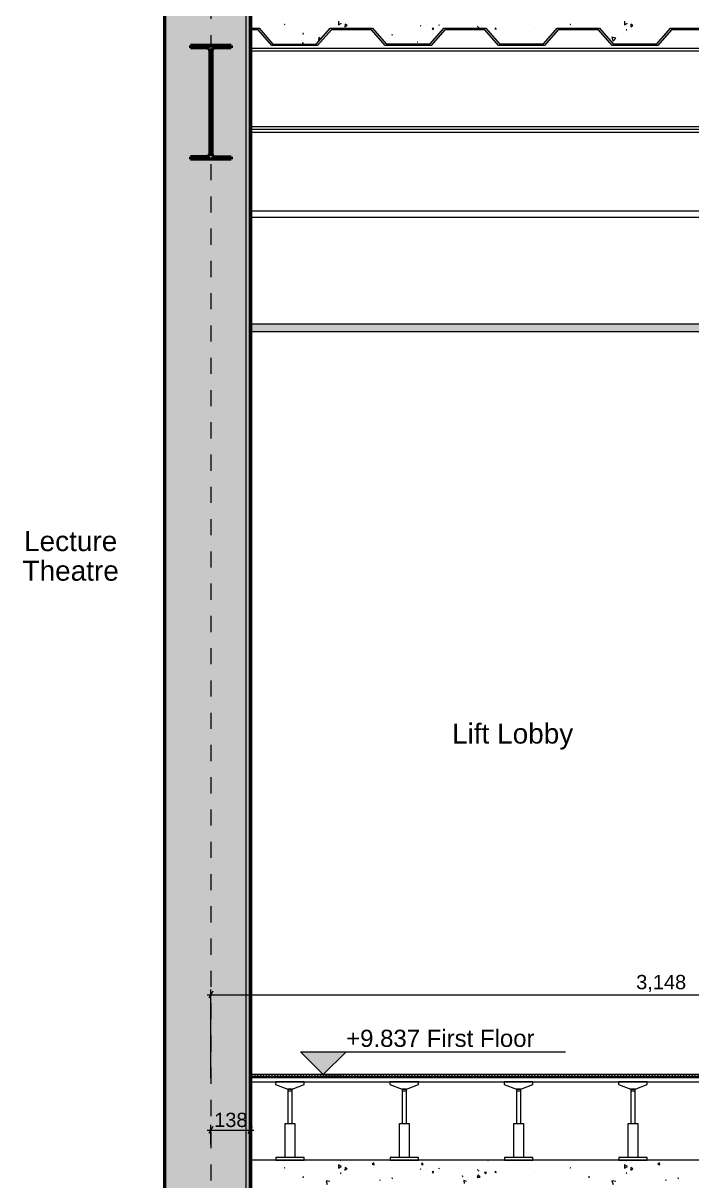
# Model space of a CAD drawing. Header units: millimetres. Extents: x -54677 to 188015, y -4000 to 32873.
# Drawn here: x -20511 to -18172, y 3678 to 7728 of the extents above; entities that cross this region are included whole.
import ezdxf

# ---------------------------------------------------------------- set-up
doc = ezdxf.new("R2010")
doc.units = ezdxf.units.MM
doc.header["$MEASUREMENT"] = 0
doc.linetypes.add('Dashed', pattern=[112.888889, 56.444445, -56.444445])
for name, color, linetype, lineweight in [('0_Pen_No__101', 252, 'Continuous', 15), ('A-20-M_Ceiling_Pen_No__1', 7, 'Continuous', 13), ('A-30-M_Stair_Pen_No__146', 8, 'Continuous', 0), ('A-30-M_Stair_Pen_No__191', 7, 'Continuous', 5), ('A-95-P_Text_1_50_GA_Pen_No__4', 7, 'Continuous', 20), ('New_A-30-M_Stair_Pen_No__191', 7, 'Continuous', 5), ('New_A-95-D_1_20_Pen_No__1', 7, 'Continuous', 13), ('New_A-95-D_Stair_Detail.Dim_Pen_No__4', 7, 'Continuous', 20), ('New_S-280-M_STRUCT_FRAME.IFC Import_Pen_No__160', 5, 'Continuous', 200), ('New_S-280-M_STRUCT_FRAME.IFC Import_Pen_No__90', 8, 'Continuous', 20)]:
    doc.layers.add(name, color=color, linetype=linetype, lineweight=lineweight)
for name, color, linetype, lineweight, true_color in [('0_Pen_No__61', 7, 'Continuous', 20, 0x6a6a6a), ('A-20-M_Ceiling_Pen_No__107', 7, 'Continuous', 15, 0xa6a6a6), ('A-20-M_Ceiling_Pen_No__241', 7, 'Continuous', 13, 0xc30c20), ('A-30-M_Stair_Pen_No__107', 7, 'Continuous', 15, 0xa6a6a6), ('A-30-M_Stair_Pen_No__145', 7, 'Continuous', 0, 0xa6a6a6), ('New_A-25-M_Wall_Int_Pen_No__27', 7, 'Continuous', 50, 0x2a2a2a), ('New_A-25-M_Wall_Int_Pen_No__81', 7, 'Continuous', 20, 0x6a6a6a), ('New_A-30-M_Stair_Pen_No__145', 7, 'Continuous', 0, 0xa6a6a6)]:
    doc.layers.add(name, color=color, linetype=linetype, lineweight=lineweight, true_color=true_color)
doc.layers.add('New_A-95-D_1_20', color=7, linetype='Continuous')
doc.layers.add('New_A-95-D_Stair_Detail.Dim', color=7, linetype='Continuous')
doc.styles.add('GENERATED_STYLE_1', font='')
doc.styles.add('GENERATED_STYLE_2', font='')
doc.styles.get('GENERATED_STYLE_1').set_extended_font_data('Arial')
doc.styles.get('GENERATED_STYLE_2').set_extended_font_data('Swis721 BT')
doc.dimstyles.new('GENERATED_STYLE__1', dxfattribs={"dimtxt": 50, "dimasz": 19, "dimexe": 0.18, "dimexo": 50, "dimgap": 0.09, "dimtad": 1, "dimtih": 1, "dimtoh": 1, "dimdec": 0, "dimzin": 0, "dimdsep": 46, "dimtxsty": 'GENERATED_STYLE_1', "dimblk": 'ARROWHEAD_2', "dimblk1": 'ARROWHEAD_2', "dimblk2": 'ARROWHEAD_2', "dimcen": 0.09, "dimclrd": 7, "dimclre": 7, "dimclrt": 7, "dimadec": 0, "dimazin": 0, "dimtfac": 1, "dimtdec": 4, "dimtmove": 0, "dimatfit": 3, "dimfxl": 1, "dimtolj": 1, "dimtzin": 0, "dimarcsym": 0})
pattern_1 = [(0, (0, 0), (0, 3), [0, -3])]

# ---------------------------------------------------------------- blocks, each defined once
blk = doc.blocks.new('*X6')
at = {"layer": '0_Pen_No__101', "linetype": 'Continuous'}
for p, q in [((-19597.2, 7723.3), (-19596.7, 7722.4)), ((-19596.2, 7723.3), (-19597.2, 7723.3)), ((-19596.7, 7722.4), (-19596.2, 7723.3)), ((-19407.7, 7734.6), (-19408, 7722.4)), ((-19408, 7722.4), (-19397.4, 7728.2)), ((-19385.1, 7724.6), (-19385.4, 7715.9)), ((-19385.4, 7715.9), (-19377.7, 7720)), ((-19377.7, 7720), (-19385.1, 7724.6)), ((-19119.7, 7719.9), (-19120.9, 7719.3)), ((-19120.9, 7719.3), (-19119.9, 7718.6)), ((-19119.9, 7718.6), (-19119.7, 7719.9)), ((-19098.5, 7719.2), (-19098.9, 7719.4)), ((-19098.9, 7719.4), (-19098.8, 7719)), ((-19098.8, 7719), (-19098.5, 7719.2)), ((-19075.2, 7710.5), (-19080.7, 7709.6)), ((-19080.7, 7709.6), (-19077.2, 7705.4)), ((-19077.2, 7705.4), (-19075.2, 7710.5)), ((-19056.7, 7722.6), (-19057.4, 7720.8)), ((-19057.4, 7720.8), (-19055.5, 7721.1)), ((-19055.5, 7721.1), (-19056.7, 7722.6)), ((-18921.3, 7717.6), (-18921.8, 7716.6)), ((-18921.8, 7716.6), (-18920.7, 7716.7)), ((-18920.7, 7716.7), (-18921.3, 7717.6)), ((-18917, 7714), (-18917.8, 7713.2)), ((-18917.8, 7713.2), (-18916.7, 7712.9)), ((-18916.7, 7712.9), (-18917, 7714)), ((-18857.6, 7711.5), (-18861.1, 7708.5)), ((-18861.1, 7708.5), (-18856.8, 7707)), ((-18856.8, 7707), (-18857.6, 7711.5)), ((-18723.5, 7709.8), (-18723.2, 7709.3)), ((-18722.9, 7709.8), (-18723.5, 7709.8)), ((-18723.2, 7709.3), (-18722.9, 7709.8)), ((-18597.2, 7723.3), (-18596.7, 7722.4)), ((-18596.2, 7723.3), (-18597.2, 7723.3)), ((-18596.7, 7722.4), (-18596.2, 7723.3)), ((-18407.7, 7734.6), (-18408, 7722.4)), ((-18408, 7722.4), (-18397.4, 7728.2)), ((-18401.3, 7705.4), (-18400.5, 7703.4)), ((-18399.2, 7705.1), (-18401.3, 7705.4)), ((-18400.5, 7703.4), (-18399.2, 7705.1)), ((-18385.1, 7724.6), (-18385.4, 7715.9)), ((-18385.4, 7715.9), (-18377.7, 7720)), ((-18377.7, 7720), (-18385.1, 7724.6)), ((-19533.9, 7659.3), (-19534.3, 7655.3)), ((-19530.3, 7656.6), (-19533.9, 7659.3)), ((-19530.1, 7692.2), (-19533.3, 7692.5)), ((-19533.3, 7692.5), (-19531.9, 7689.6)), ((-19533.3, 7655.3), (-19530.3, 7656.6)), ((-19531.9, 7689.6), (-19530.1, 7692.2)), ((-19477.2, 7677.8), (-19478.3, 7666)), ((-19478.3, 7666), (-19473.2, 7668.3)), ((-19469.7, 7672.4), (-19477.2, 7677.8)), ((-19262.1, 7680.9), (-19263.1, 7680.6)), ((-19262.4, 7679.8), (-19262.1, 7680.9)), ((-19220.1, 7689.1), (-19221.3, 7687.1)), ((-19221.3, 7687.1), (-19218.9, 7687)), ((-19218.9, 7687), (-19220.1, 7689.1)), ((-19131, 7663.3), (-19131.1, 7663.3)), ((-19131.1, 7663.3), (-19131, 7663.2)), ((-19131, 7663.2), (-19131, 7663.3)), ((-18857.2, 7671.2), (-18857.5, 7670.6)), ((-18855.6, 7668.8), (-18857.2, 7671.2)), ((-18856, 7668.8), (-18855.6, 7668.8)), ((-18451.7, 7678.7), (-18447.2, 7665.3)), ((-18437.8, 7675.9), (-18451.7, 7678.7)), ((-18447.2, 7665.3), (-18437.8, 7675.9)), ((-18288.1, 7670.1), (-18288.7, 7670.3)), ((-18288.7, 7670.3), (-18288.6, 7669.7)), ((-18288.6, 7669.7), (-18288.1, 7670.1))]:
    blk.add_line(p, q, dxfattribs=at)
blk = doc.blocks.new('Fill_3_1', base_point=(0, 0))
at = {"layer": '0_Pen_No__101', "color": 8, "linetype": 'Continuous', "lineweight": 15}
for p, q in [((-19716.2, 7800.3), (-19716.2, 7710.3)), ((-19716.2, 7710.3), (-19685.9, 7710.3)), ((-19685.9, 7710.3), (-19637.8, 7655.2)), ((-19484.6, 7655.3), (-19436.6, 7710.3)), ((-19436.6, 7710.3), (-19289, 7710.3)), ((-19289, 7710.3), (-19241, 7655.3)), ((-19087.8, 7655.3), (-19039.7, 7710.3)), ((-19039.7, 7710.3), (-18892.2, 7710.3)), ((-18892.2, 7710.3), (-18844.1, 7655.2)), ((-18690.9, 7655.3), (-18642.9, 7710.3)), ((-18642.9, 7710.3), (-18495.4, 7710.3)), ((-18495.4, 7710.3), (-18447.3, 7655.3)), ((-18294.1, 7655.3), (-18246, 7710.3)), ((-18246, 7710.3), (-18098.5, 7710.3)), ((-19637.8, 7655.2), (-19484.6, 7655.3)), ((-19241, 7655.3), (-19241, 7655.3)), ((-19241, 7655.3), (-19087.8, 7655.3)), ((-18844.1, 7655.2), (-18690.9, 7655.3)), ((-18447.3, 7655.3), (-18294.1, 7655.3))]:
    blk.add_line(p, q, dxfattribs=at)
at = {"layer": '0_Pen_No__101', "linetype": 'Continuous'}
blk.add_blockref('*X6', (0, 0), dxfattribs=at)
blk = doc.blocks.new('*X8')
at = {"layer": '0_Pen_No__101', "linetype": 'Continuous'}
for p, q in [((-19615.8, 3750.3), (-19616.2, 3750.2)), ((-19616.2, 3750.2), (-19615.8, 3749.8)), ((-19615.8, 3749.8), (-19615.7, 3750.3)), ((-19407.7, 3734.6), (-19408, 3722.4)), ((-19408, 3722.4), (-19397.4, 3728.2)), ((-19397.4, 3728.2), (-19407.7, 3734.6)), ((-19401.8, 3750.3), (-19402, 3749.8)), ((-19402, 3749.8), (-19400.6, 3749.9)), ((-19400.6, 3749.9), (-19400.9, 3750.3)), ((-19284.7, 3740.8), (-19290.3, 3736.4)), ((-19290.3, 3736.4), (-19283.7, 3733.8)), ((-19283.7, 3733.8), (-19284.7, 3740.8)), ((-19114.9, 3741.3), (-19118.2, 3735.8)), ((-19118.2, 3735.8), (-19111.7, 3735.7)), ((-19111.7, 3735.7), (-19114.9, 3741.3)), ((-18884.9, 3749.8), (-18885, 3749.7)), ((-18885, 3749.7), (-18884.9, 3749.7)), ((-18884.9, 3749.7), (-18884.9, 3749.8)), ((-18615.8, 3750.3), (-18616.2, 3750.2)), ((-18616.2, 3750.2), (-18615.8, 3749.8)), ((-18615.8, 3749.8), (-18615.7, 3750.3)), ((-18407.7, 3734.6), (-18408, 3722.4)), ((-18408, 3722.4), (-18397.4, 3728.2)), ((-18397.4, 3728.2), (-18407.7, 3734.6)), ((-18401.8, 3750.3), (-18402, 3749.8)), ((-18402, 3749.8), (-18400.6, 3749.9)), ((-18400.6, 3749.9), (-18400.9, 3750.3)), ((-18284.7, 3740.8), (-18290.3, 3736.4)), ((-18290.3, 3736.4), (-18283.7, 3733.8)), ((-18283.7, 3733.8), (-18284.7, 3740.8)), ((-19597.2, 3723.3), (-19596.7, 3722.4)), ((-19596.2, 3723.3), (-19597.2, 3723.3)), ((-19596.7, 3722.4), (-19596.2, 3723.3)), ((-19530.1, 3692.2), (-19533.3, 3692.5)), ((-19533.3, 3692.5), (-19531.9, 3689.6)), ((-19531.9, 3689.6), (-19530.1, 3692.2)), ((-19401.3, 3705.4), (-19400.5, 3703.4)), ((-19399.2, 3705.1), (-19401.3, 3705.4)), ((-19400.5, 3703.4), (-19399.2, 3705.1)), ((-19385.1, 3724.6), (-19385.4, 3715.9)), ((-19385.4, 3715.9), (-19377.7, 3720)), ((-19377.7, 3720), (-19385.1, 3724.6)), ((-19220.1, 3689.1), (-19221.3, 3687.1)), ((-19221.3, 3687.1), (-19218.9, 3687)), ((-19218.9, 3687), (-19220.1, 3689.1)), ((-19119.7, 3719.9), (-19120.9, 3719.3)), ((-19120.9, 3719.3), (-19119.9, 3718.6)), ((-19119.9, 3718.6), (-19119.7, 3719.9)), ((-19098.5, 3719.2), (-19098.9, 3719.4)), ((-19098.9, 3719.4), (-19098.8, 3719)), ((-19098.8, 3719), (-19098.5, 3719.2)), ((-19075.2, 3710.5), (-19080.7, 3709.6)), ((-19080.7, 3709.6), (-19077.2, 3705.4)), ((-19077.2, 3705.4), (-19075.2, 3710.5)), ((-19056.7, 3722.6), (-19057.4, 3720.8)), ((-19057.4, 3720.8), (-19055.5, 3721.1)), ((-19055.5, 3721.1), (-19056.7, 3722.6)), ((-18974.1, 3695.8), (-18975.5, 3694.3)), ((-18975.5, 3694.3), (-18973.4, 3693.9)), ((-18973.4, 3693.9), (-18974.1, 3695.8)), ((-18918.8, 3699.4), (-18923.4, 3689.6)), ((-18923.4, 3689.6), (-18912.7, 3690.6)), ((-18921.3, 3717.6), (-18921.8, 3716.6)), ((-18921.8, 3716.6), (-18920.7, 3716.7)), ((-18920.7, 3716.7), (-18921.3, 3717.6)), ((-18912.7, 3690.6), (-18918.8, 3699.4)), ((-18917, 3714), (-18917.8, 3713.2)), ((-18917.8, 3713.2), (-18916.7, 3712.9)), ((-18916.7, 3712.9), (-18917, 3714)), ((-18890.8, 3708), (-18897.2, 3708)), ((-18897.2, 3708), (-18894, 3702.5)), ((-18894, 3702.5), (-18890.8, 3708)), ((-18857.6, 3711.5), (-18861.1, 3708.5)), ((-18861.1, 3708.5), (-18856.8, 3707)), ((-18856.8, 3707), (-18857.6, 3711.5)), ((-18723.5, 3709.8), (-18723.2, 3709.3)), ((-18722.9, 3709.8), (-18723.5, 3709.8)), ((-18723.2, 3709.3), (-18722.9, 3709.8)), ((-18597.2, 3723.3), (-18596.7, 3722.4)), ((-18596.2, 3723.3), (-18597.2, 3723.3)), ((-18596.7, 3722.4), (-18596.2, 3723.3)), ((-18530.1, 3692.2), (-18533.3, 3692.5)), ((-18533.3, 3692.5), (-18531.9, 3689.6)), ((-18531.9, 3689.6), (-18530.1, 3692.2)), ((-18401.3, 3705.4), (-18400.5, 3703.4)), ((-18399.2, 3705.1), (-18401.3, 3705.4)), ((-18400.5, 3703.4), (-18399.2, 3705.1)), ((-18385.1, 3724.6), (-18385.4, 3715.9)), ((-18385.4, 3715.9), (-18377.7, 3720)), ((-18377.7, 3720), (-18385.1, 3724.6)), ((-18220.1, 3689.1), (-18221.3, 3687.1)), ((-18221.3, 3687.1), (-18218.9, 3687)), ((-18218.9, 3687), (-18220.1, 3689.1)), ((-19451.7, 3678.7), (-19447.2, 3665.3)), ((-19437.8, 3675.9), (-19451.7, 3678.7)), ((-19262.1, 3680.9), (-19263.6, 3680.5)), ((-19263.6, 3680.5), (-19262.5, 3679.4)), ((-19262.5, 3679.4), (-19262.1, 3680.9)), ((-18959.7, 3675.5), (-18970, 3679.3)), ((-18970, 3679.3), (-18968.2, 3668.5)), ((-18451.7, 3678.7), (-18447.2, 3665.3)), ((-18437.8, 3675.9), (-18451.7, 3678.7)), ((-18262.1, 3680.9), (-18263.6, 3680.5)), ((-18263.6, 3680.5), (-18262.5, 3679.4)), ((-18262.5, 3679.4), (-18262.1, 3680.9))]:
    blk.add_line(p, q, dxfattribs=at)
blk = doc.blocks.new('Fill_4_1', base_point=(0, 0))
at = {"layer": '0_Pen_No__101', "color": 8, "linetype": 'Continuous', "lineweight": 15}
for p, q in [((-19241, 3750.3), (-19716.2, 3750.3)), ((-19716.2, 3750.3), (-19716.2, 3660.3)), ((-18050.5, 3750.3), (-19241, 3750.3))]:
    blk.add_line(p, q, dxfattribs=at)
at = {"layer": '0_Pen_No__101', "linetype": 'Continuous'}
blk.add_blockref('*X8', (0, 0), dxfattribs=at)
blk = doc.blocks.new('*D37')
at = {"layer": 'New_A-95-D_1_20_Pen_No__1', "linetype": 'Continuous'}
for p, q in [((-19867, 3855.8), (-19854.8, 3855.8)), ((-19847.5, 3868.3), (-19862, 3843.3)), ((-19854.8, 3805.8), (-19854.8, 3874.5)), ((-19854.8, 3855.8), (-19716.6, 3855.8)), ((-19723.8, 3843.3), (-19709.4, 3868.3)), ((-19716.6, 3800), (-19716.6, 3874.5)), ((-19716.6, 3855.8), (-19704.4, 3855.8))]:
    blk.add_line(p, q, dxfattribs=at)
at = {"layer": 'New_A-95-D_1_20_Pen_No__1', "insert": (-19842.9, 3865.8), "char_height": 50, "attachment_point": 7, "style": 'GENERATED_STYLE_1'}
blk.add_mtext('\\A1;{\\fArial|b0|i0|c0|p34;138}', dxfattribs=at)
blk = doc.blocks.new('ARROWHEAD_2')
at = {"color": 0, "linetype": 'Continuous', "lineweight": 0}
for p, q in [((0, 0), (-1, 0)), ((-0.38, -0.66), (0.38, 0.66))]:
    blk.add_line(p, q, dxfattribs=at)
blk = doc.blocks.new('*D38')
at = {"layer": 'New_A-95-D_1_20_Pen_No__1', "linetype": 'Continuous'}
for p, q in [((-19847.5, 4341.8), (-19862, 4316.8)), ((-19854.8, 4037.7), (-19854.8, 4348.1)), ((-16713.9, 4316.8), (-16699.5, 4341.8)), ((-16706.7, 3800.3), (-16706.7, 4348.1)), ((-19867, 4329.3), (-19854.8, 4329.3)), ((-19854.8, 4329.3), (-16706.7, 4329.3)), ((-16706.7, 4329.3), (-16694.5, 4329.3))]:
    blk.add_line(p, q, dxfattribs=at)
at = {"layer": 'New_A-95-D_1_20_Pen_No__1', "insert": (-18366.5, 4339.3), "char_height": 50, "attachment_point": 7, "style": 'GENERATED_STYLE_1'}
blk.add_mtext('\\A1;{\\fArial|b0|i0|c0|p34;3,148}', dxfattribs=at)
blk = doc.blocks.new('Dimension_2_1', base_point=(-19461.3, 4050))
at = {"layer": 'New_A-95-D_Stair_Detail.Dim', "linetype": 'Continuous', "lineweight": 0, "true_color": 0x000000}
blk.add_hatch(color=178, dxfattribs=at).paths.add_polyline_path([(-19461.3, 4050), (-19381.3, 4130), (-19541.3, 4130)])
at = {"layer": 'New_A-95-D_Stair_Detail.Dim_Pen_No__4', "linetype": 'Continuous'}
for p, q in [((-19461.3, 4050), (-19541.3, 4130)), ((-19541.3, 4130), (-19381.3, 4130)), ((-19381.3, 4130), (-19461.3, 4050)), ((-19381.3, 4130), (-18614.2, 4130)), ((-19461.3, 4050), (-19521.3, 4050)), ((-19461.3, 4050), (-19401.3, 4050))]:
    blk.add_line(p, q, dxfattribs=at)
at = {"layer": 'New_A-95-D_Stair_Detail.Dim_Pen_No__4', "insert": (-19381.3, 4146), "char_height": 60, "attachment_point": 7, "style": 'GENERATED_STYLE_1'}
blk.add_mtext('\\A1;{\\fArial|b0|i0|c0|p34;+9.837 First Floor}', dxfattribs=at)

msp = doc.modelspace()

# ---------------------------------------------------------------- hatches: boundary and pattern name
at = {"layer": 'A-20-M_Ceiling_Pen_No__107', "linetype": 'Continuous'}
h = msp.add_hatch(dxfattribs=at)
h.set_pattern_fill('Gypsum_PB_0001', color=256, style=0, pattern_type=2)
h.set_pattern_definition(pattern_1)
h.paths.add_polyline_path([(-19716.2, 6650), (-16696.7, 6650), (-16696.7, 6675), (-19716.2, 6675)])
at = {"layer": 'A-30-M_Stair_Pen_No__107', "linetype": 'Continuous'}
h = msp.add_hatch(dxfattribs=at)
h.set_pattern_fill('Gypsum_PB_0001', color=256, style=0, pattern_type=2)
h.set_pattern_definition(pattern_1)
h.paths.add_polyline_path([(-19732.3, 11700), (-19732.3, 0), (-19716.8, 0), (-19716.8, 11700)])
at = {"layer": 'A-30-M_Stair_Pen_No__145', "linetype": 'Continuous'}
h = msp.add_hatch(dxfattribs=at)
h.set_pattern_fill('Floor_Finish_0001', color=256, style=0, pattern_type=2)
h.set_pattern_definition([(90, (0, 0), (-10, 0), [])])
h.paths.add_polyline_path([(-19716.2, 4044.8), (-16696.7, 4044.8), (-16696.7, 4050.3), (-19716.2, 4050.3)])
at = {"layer": 'A-30-M_Stair_Pen_No__146', "linetype": 'Continuous'}
msp.add_hatch(color=256, dxfattribs=at).paths.add_polyline_path([(-19716.2, 7705.1), (-19716.2, 7710.3), (-19685.9, 7710.3), (-19637.8, 7655.2), (-19484.6, 7655.3), (-19436.6, 7710.3), (-19289, 7710.3), (-19241, 7655.3), (-19087.8, 7655.3), (-19039.7, 7710.3), (-18892.2, 7710.3), (-18844.1, 7655.3), (-18760.1, 7655.3), (-18690.9, 7655.3), (-18642.9, 7710.3), (-18495.4, 7710.3), (-18447.3, 7655.3), (-18322.9, 7655.3), (-18294.1, 7655.3), (-18246, 7710.3), (-18098.5, 7710.3), (-18050.5, 7655.3), (-17897.3, 7655.3), (-17849.2, 7710.3), (-17701.7, 7710.3), (-17653.6, 7655.3), (-17569.6, 7655.3), (-17500.4, 7655.3), (-17452.4, 7710.3), (-17304.8, 7710.3), (-17256.8, 7655.3), (-17103.6, 7655.3), (-17055.5, 7710.3), (-16908, 7710.3), (-16859.9, 7655.3), (-16706.7, 7655.2), (-16706.7, 7650), (-16863.5, 7650), (-16911.5, 7705), (-17052, 7705), (-17100, 7650.1), (-17260.3, 7650.1), (-17308.4, 7705.1), (-17448.8, 7705.1), (-17496.8, 7650.1), (-17500.4, 7650.1), (-17500.4, 7650), (-17657.2, 7650), (-17705.2, 7705), (-17845.7, 7705), (-17893.7, 7650.1), (-17893.9, 7650.1), (-17893.9, 7650), (-17897.3, 7650), (-18054, 7650), (-18102.1, 7705), (-18242.5, 7705), (-18290.5, 7650.1), (-18450.9, 7650.1), (-18498.9, 7705.1), (-18639.3, 7705.1), (-18687.4, 7650.1), (-18687.5, 7650.1), (-18687.6, 7650), (-18690.9, 7650), (-18847.7, 7650), (-18895.7, 7705), (-19036.2, 7705), (-19084.2, 7650.1), (-19244.5, 7650.1), (-19292.6, 7705.1), (-19433, 7705.1), (-19481, 7650.1), (-19641.4, 7650.1), (-19689.4, 7705.1)])
at = {"layer": 'New_A-25-M_Wall_Int_Pen_No__81', "linetype": 'Continuous', "lineweight": 0, "true_color": 0x353535}
h = msp.add_hatch(color=250, dxfattribs=at)
h.paths.add_polyline_path([(-19984.1, 12150), (-20016.6, 12150), (-20016.6, 0), (-19732.3, 0), (-19732.3, 11700), (-19783.8, 11700), (-19783.8, 11691.4), (-19841.3, 11691.4), (-19848.5, 11688.4), (-19851.5, 11681.2), (-19851.5, 11320.8), (-19848.5, 11313.6), (-19841.3, 11310.6), (-19783.8, 11310.6), (-19783.8, 11302), (-19925.6, 11302), (-19925.6, 11310.6), (-19868.1, 11310.6), (-19860.9, 11313.6), (-19857.9, 11320.8), (-19857.9, 11681.2), (-19860.9, 11688.4), (-19868.1, 11691.4), (-19925.6, 11691.4), (-19925.6, 11700), (-19984.1, 11700)])
h.paths.add_polyline_path([(-19869.7, 10989.9), (-19854.7, 10989.9), (-19854.7, 10766.4), (-19869.7, 10766.4)], flags=0)
h.paths.add_polyline_path([(-19839.7, 8331.6), (-19839.7, 8108.1), (-19854.7, 8108.1), (-19854.7, 8331.6)], flags=0)
h.paths.add_polyline_path([(-19925.6, 7650), (-19783.8, 7650), (-19783.8, 7641.4), (-19841.3, 7641.4), (-19848.5, 7638.4), (-19851.5, 7631.2), (-19851.5, 7270.8), (-19848.5, 7263.6), (-19841.3, 7260.6), (-19783.8, 7260.6), (-19783.8, 7252), (-19925.6, 7252), (-19925.6, 7260.6), (-19868.1, 7260.6), (-19860.9, 7263.6), (-19857.9, 7270.8), (-19857.9, 7631.2), (-19860.9, 7638.4), (-19868.1, 7641.4), (-19925.6, 7641.4)], flags=0)
h.paths.add_polyline_path([(-19783.8, 3202), (-19925.6, 3202), (-19925.6, 3210.6), (-19868.1, 3210.6), (-19860.9, 3213.6), (-19857.9, 3220.8), (-19857.9, 3581.2), (-19860.9, 3588.4), (-19868.1, 3591.4), (-19925.6, 3591.4), (-19925.6, 3600), (-19783.8, 3600), (-19783.8, 3591.4), (-19841.3, 3591.4), (-19848.5, 3588.4), (-19851.5, 3581.2), (-19851.5, 3220.8), (-19848.5, 3213.6), (-19841.3, 3210.6), (-19783.8, 3210.6)], flags=0)
at = {"layer": 'New_A-30-M_Stair_Pen_No__145', "linetype": 'Continuous'}
h = msp.add_hatch(dxfattribs=at)
h.set_pattern_fill('Plywood_0001', color=256, style=0, pattern_type=2)
h.set_pattern_definition([(0, (0, 0), (0, 40), [])])
h.paths.add_polyline_path([(-16696.7, 4042.3), (-19716.2, 4042.3), (-19716.2, 4024.6), (-16696.7, 4024.6)])
at = {"layer": 'New_S-280-M_STRUCT_FRAME.IFC Import_Pen_No__160', "linetype": 'Continuous', "lineweight": 0, "true_color": 0x00007f}
msp.add_hatch(color=176, dxfattribs=at).paths.add_polyline_path([(-19783.8, 7252), (-19783.8, 7260.6), (-19841.3, 7260.6), (-19848.5, 7263.6), (-19851.5, 7270.8), (-19851.5, 7631.2), (-19848.5, 7638.4), (-19841.3, 7641.4), (-19783.8, 7641.4), (-19783.8, 7650), (-19925.6, 7650), (-19925.6, 7641.4), (-19868.1, 7641.4), (-19860.9, 7638.4), (-19857.9, 7631.2), (-19857.9, 7270.8), (-19860.9, 7263.6), (-19868.1, 7260.6), (-19925.6, 7260.6), (-19925.6, 7252)])

# ---------------------------------------------------------------- linework, layer by layer
at = {"layer": '0_Pen_No__61', "linetype": 'Continuous', "flags": 128}
msp.add_lwpolyline([(-19716.6, 7050), (-16656.7, 7050), (-16656.7, 7070), (-19716.6, 7070)], close=True, dxfattribs=at)
at = {"layer": 'A-20-M_Ceiling_Pen_No__1', "linetype": 'Continuous', "flags": 128}
msp.add_lwpolyline([(-19716.2, 6650), (-16696.7, 6650), (-16696.7, 6675), (-19716.2, 6675)], close=True, dxfattribs=at)
at = {"layer": 'A-20-M_Ceiling_Pen_No__241', "linetype": 'Dashed'}
msp.add_line((-19854.8, 20217.3), (-19854.8, -4000), dxfattribs=at)
at = {"layer": 'A-30-M_Stair_Pen_No__191', "linetype": 'Continuous', "flags": 128}
for points in [[(-19732.3, 11700), (-19732.3, 0), (-19716.8, 0), (-19716.8, 11700)], [(-19716.2, 4044.8), (-16696.7, 4044.8), (-16696.7, 4050.3), (-19716.2, 4050.3)], [(-19585.2, 3999.3), (-19570.1, 3999.3), (-19527.7, 4014.9), (-19527.7, 4025), (-19628.2, 4025), (-19628.2, 4014.9)], [(-19185.2, 3999.3), (-19170.1, 3999.3), (-19127.7, 4014.9), (-19127.7, 4025), (-19228.2, 4025), (-19228.2, 4014.9)], [(-19185.2, 3999.3), (-19170.1, 3999.3), (-19127.7, 4014.9), (-19127.7, 4025), (-19228.2, 4025), (-19228.2, 4014.9)], [(-18785.2, 3999.3), (-18770.1, 3999.3), (-18727.7, 4014.9), (-18727.7, 4025), (-18828.2, 4025), (-18828.2, 4014.9)], [(-18785.2, 3999.3), (-18770.1, 3999.3), (-18727.7, 4014.9), (-18727.7, 4025), (-18828.2, 4025), (-18828.2, 4014.9)], [(-18785.2, 3999.3), (-18770.1, 3999.3), (-18727.7, 4014.9), (-18727.7, 4025), (-18828.2, 4025), (-18828.2, 4014.9)], [(-18385.2, 3999.3), (-18370.1, 3999.3), (-18327.7, 4014.9), (-18327.7, 4025), (-18428.2, 4025), (-18428.2, 4014.9)], [(-18385.2, 3999.3), (-18370.1, 3999.3), (-18327.7, 4014.9), (-18327.7, 4025), (-18428.2, 4025), (-18428.2, 4014.9)], [(-18385.2, 3999.3), (-18370.1, 3999.3), (-18327.7, 4014.9), (-18327.7, 4025), (-18428.2, 4025), (-18428.2, 4014.9)], [(-18385.2, 3999.3), (-18370.1, 3999.3), (-18327.7, 4014.9), (-18327.7, 4025), (-18428.2, 4025), (-18428.2, 4014.9)], [(-19585.2, 3878.4), (-19570.1, 3878.4), (-19570.1, 3999.3), (-19585.2, 3999.3)], [(-19585.2, 3878.4), (-19570.1, 3878.4), (-19570.1, 3992.3), (-19585.2, 3992.3)], [(-19185.2, 3878.4), (-19170.1, 3878.4), (-19170.1, 3999.3), (-19185.2, 3999.3)], [(-19185.2, 3878.4), (-19170.1, 3878.4), (-19170.1, 3999.3), (-19185.2, 3999.3)], [(-19185.2, 3878.4), (-19170.1, 3878.4), (-19170.1, 3992.3), (-19185.2, 3992.3)], [(-19185.2, 3878.4), (-19170.1, 3878.4), (-19170.1, 3992.3), (-19185.2, 3992.3)], [(-18785.2, 3878.4), (-18770.1, 3878.4), (-18770.1, 3999.3), (-18785.2, 3999.3)], [(-18785.2, 3878.4), (-18770.1, 3878.4), (-18770.1, 3999.3), (-18785.2, 3999.3)], [(-18785.2, 3878.4), (-18770.1, 3878.4), (-18770.1, 3999.3), (-18785.2, 3999.3)], [(-18785.2, 3878.4), (-18770.1, 3878.4), (-18770.1, 3992.3), (-18785.2, 3992.3)], [(-18785.2, 3878.4), (-18770.1, 3878.4), (-18770.1, 3992.3), (-18785.2, 3992.3)], [(-18785.2, 3878.4), (-18770.1, 3878.4), (-18770.1, 3992.3), (-18785.2, 3992.3)], [(-18385.2, 3878.4), (-18370.1, 3878.4), (-18370.1, 3999.3), (-18385.2, 3999.3)], [(-18385.2, 3878.4), (-18370.1, 3878.4), (-18370.1, 3999.3), (-18385.2, 3999.3)], [(-18385.2, 3878.4), (-18370.1, 3878.4), (-18370.1, 3999.3), (-18385.2, 3999.3)], [(-18385.2, 3878.4), (-18370.1, 3878.4), (-18370.1, 3999.3), (-18385.2, 3999.3)], [(-18385.2, 3878.4), (-18370.1, 3878.4), (-18370.1, 3992.3), (-18385.2, 3992.3)], [(-18385.2, 3878.4), (-18370.1, 3878.4), (-18370.1, 3992.3), (-18385.2, 3992.3)], [(-18385.2, 3878.4), (-18370.1, 3878.4), (-18370.1, 3992.3), (-18385.2, 3992.3)], [(-18385.2, 3878.4), (-18370.1, 3878.4), (-18370.1, 3992.3), (-18385.2, 3992.3)], [(-19595.1, 3878.4), (-19560.2, 3878.4), (-19560.2, 3759.5), (-19595.1, 3759.5)], [(-19195.1, 3878.4), (-19160.2, 3878.4), (-19160.2, 3759.5), (-19195.1, 3759.5)], [(-19195.1, 3878.4), (-19160.2, 3878.4), (-19160.2, 3759.5), (-19195.1, 3759.5)], [(-18795.1, 3878.4), (-18760.2, 3878.4), (-18760.2, 3759.5), (-18795.1, 3759.5)], [(-18795.1, 3878.4), (-18760.2, 3878.4), (-18760.2, 3759.5), (-18795.1, 3759.5)], [(-18795.1, 3878.4), (-18760.2, 3878.4), (-18760.2, 3759.5), (-18795.1, 3759.5)], [(-18395.1, 3878.4), (-18360.2, 3878.4), (-18360.2, 3759.5), (-18395.1, 3759.5)], [(-18395.1, 3878.4), (-18360.2, 3878.4), (-18360.2, 3759.5), (-18395.1, 3759.5)], [(-18395.1, 3878.4), (-18360.2, 3878.4), (-18360.2, 3759.5), (-18395.1, 3759.5)], [(-18395.1, 3878.4), (-18360.2, 3878.4), (-18360.2, 3759.5), (-18395.1, 3759.5)], [(-19627.5, 3750), (-19527.9, 3750), (-19527.9, 3759.5), (-19627.5, 3759.5)], [(-19227.5, 3750), (-19127.9, 3750), (-19127.9, 3759.5), (-19227.5, 3759.5)], [(-19227.5, 3750), (-19127.9, 3750), (-19127.9, 3759.5), (-19227.5, 3759.5)], [(-18827.5, 3750), (-18727.9, 3750), (-18727.9, 3759.5), (-18827.5, 3759.5)], [(-18827.5, 3750), (-18727.9, 3750), (-18727.9, 3759.5), (-18827.5, 3759.5)], [(-18827.5, 3750), (-18727.9, 3750), (-18727.9, 3759.5), (-18827.5, 3759.5)], [(-18427.5, 3750), (-18327.9, 3750), (-18327.9, 3759.5), (-18427.5, 3759.5)], [(-18427.5, 3750), (-18327.9, 3750), (-18327.9, 3759.5), (-18427.5, 3759.5)], [(-18427.5, 3750), (-18327.9, 3750), (-18327.9, 3759.5), (-18427.5, 3759.5)], [(-18427.5, 3750), (-18327.9, 3750), (-18327.9, 3759.5), (-18427.5, 3759.5)]]:
    msp.add_lwpolyline(points, close=True, dxfattribs=at)
msp.add_lwpolyline([(-18102.1, 7705), (-18242.5, 7705), (-18290.5, 7650.1), (-18450.9, 7650.1), (-18498.9, 7705.1), (-18639.3, 7705.1), (-18687.4, 7650.1), (-18687.5, 7650.1), (-18687.6, 7650), (-18690.9, 7650), (-18847.7, 7650), (-18895.7, 7705), (-19036.2, 7705), (-19084.2, 7650.1), (-19244.5, 7650.1), (-19292.6, 7705.1), (-19433, 7705.1), (-19481, 7650.1), (-19641.4, 7650.1), (-19689.4, 7705.1), (-19716.2, 7705.1), (-19716.2, 7710.3), (-19685.9, 7710.3), (-19637.8, 7655.2), (-19484.6, 7655.3), (-19436.6, 7710.3), (-19289, 7710.3), (-19241, 7655.3), (-19087.8, 7655.3), (-19039.7, 7710.3), (-18892.2, 7710.3), (-18844.1, 7655.3), (-18760.1, 7655.3), (-18690.9, 7655.3), (-18642.9, 7710.3), (-18495.4, 7710.3), (-18447.3, 7655.3), (-18322.9, 7655.3), (-18294.1, 7655.3), (-18246, 7710.3), (-18098.5, 7710.3)], dxfattribs=at)
at = {"layer": 'New_A-25-M_Wall_Int_Pen_No__27', "linetype": 'Continuous'}
for p, q in [((-20016.2, 11754.9), (-20016.2, 0)), ((-19716.2, 9837.9), (-19716.2, 6974.9)), ((-20016.6, 8700), (-20016.6, 2196.7)), ((-19925.6, 7650), (-19925.6, 7641.4)), ((-19783.8, 7650), (-19925.6, 7650)), ((-19783.8, 7650), (-19783.8, 7641.4)), ((-19716.6, 7650), (-19716.6, 6650)), ((-19925.6, 7260.6), (-19925.6, 7252)), ((-19783.8, 7252), (-19925.6, 7252)), ((-19783.8, 7260.6), (-19783.8, 7252)), ((-19716.6, 6650), (-19716.6, 6625)), ((-19716.6, 6625), (-19716.6, 4050)), ((-19716.2, 6079.8), (-19716.2, 6075)), ((-19716.2, 6075), (-19716.2, 5787.9)), ((-19716.2, 5787.9), (-19716.2, 2924.9))]:
    msp.add_line(p, q, dxfattribs=at)
at = {"layer": 'New_A-25-M_Wall_Int_Pen_No__27', "linetype": 'Continuous', "flags": 128}
for points in [[(-19716.6, 8100), (-19716.6, 8075), (-19716.6, 7800), (-19716.6, 7650)], [(-19860.9, 7638.4), (-19868.1, 7641.4), (-19925.6, 7641.4)], [(-19860.9, 7638.4), (-19857.9, 7631.2), (-19857.9, 7270.8), (-19860.9, 7263.6)], [(-19848.5, 7638.4), (-19851.5, 7631.2), (-19851.5, 7270.8), (-19848.5, 7263.6)], [(-19783.8, 7641.4), (-19841.3, 7641.4), (-19848.5, 7638.4)], [(-19860.9, 7263.6), (-19868.1, 7260.6), (-19925.6, 7260.6)], [(-19848.5, 7263.6), (-19841.3, 7260.6), (-19783.8, 7260.6)], [(-19716.2, 6974.9), (-19716.2, 6974.8), (-19716.2, 6079.8)], [(-19716.6, 4050), (-19716.6, 4025), (-19716.6, 3750), (-19716.6, 3600)]]:
    msp.add_lwpolyline(points, dxfattribs=at)
at = {"layer": 'New_A-30-M_Stair_Pen_No__191', "linetype": 'Continuous', "flags": 128}
msp.add_lwpolyline([(-16696.7, 4042.3), (-19716.2, 4042.3), (-19716.2, 4024.6), (-16696.7, 4024.6)], close=True, dxfattribs=at)
at = {"layer": 'New_S-280-M_STRUCT_FRAME.IFC Import_Pen_No__90', "linetype": 'Continuous'}
for p, q in [((-16786.8, 7639.3), (-19716.6, 7639.3)), ((-16781.8, 7630.4), (-19716.6, 7630.4)), ((-16696.7, 7365.2), (-19716.6, 7365.2)), ((-16696.7, 7356.3), (-19716.6, 7356.3)), ((-16696.7, 7345.6), (-19716.6, 7345.6))]:
    msp.add_line(p, q, dxfattribs=at)

# ---------------------------------------------------------------- block references
at = {"layer": '0_Pen_No__101', "linetype": 'Continuous'}
for name in ['Fill_3_1', 'Fill_4_1']:
    msp.add_blockref(name, (0, 0), dxfattribs=at)
at = {"layer": 'New_A-95-D_Stair_Detail.Dim', "linetype": 'Continuous'}
msp.add_blockref('Dimension_2_1', (-19461.3, 4050), dxfattribs=at)

# ---------------------------------------------------------------- texts
at = {"layer": 'A-95-P_Text_1_50_GA_Pen_No__4', "linetype": 'Continuous', "insert": (-20345, 5864), "char_height": 70, "width": 529.853, "attachment_point": 5, "line_spacing_factor": 0.887046, "style": 'GENERATED_STYLE_2'}
msp.add_mtext('\\A1;{\\fSwis721 BT|b0|i0|c0|p34;Lecture Theatre}', dxfattribs=at)
at = {"layer": 'A-95-P_Text_1_50_GA_Pen_No__4', "linetype": 'Continuous', "insert": (-18798.7, 5232.4), "char_height": 70, "attachment_point": 5, "style": 'GENERATED_STYLE_2'}
msp.add_mtext('\\A1;{\\fSwis721 BT|b0|i0|c0|p34;Lift Lobby}', dxfattribs=at)

# ---------------------------------------------------------------- dimensions: what is measured, and where the dimension line sits
at = {"layer": 'New_A-95-D_1_20', "linetype": 'Continuous'}
for base, p1, p2, picture, middle in [((-16706.7, 4329.3), (-19854.8, 3987.7), (-16706.7, 3750.3), '*D38', (-18271.7, 4364.3)), ((-19716.6, 3855.8), (-19854.8, 3755.8), (-19716.6, 3750), '*D37', (-19779.7, 3890.8))]:
    dim = msp.add_linear_dim(base=base, p1=p1, p2=p2, dimstyle='GENERATED_STYLE__1', dxfattribs=at)
    dim.commit()
    dim.dimension.update_dxf_attribs({"geometry": picture, "text_midpoint": middle, "dimtype": 160})

doc.saveas('drawing.dxf')
